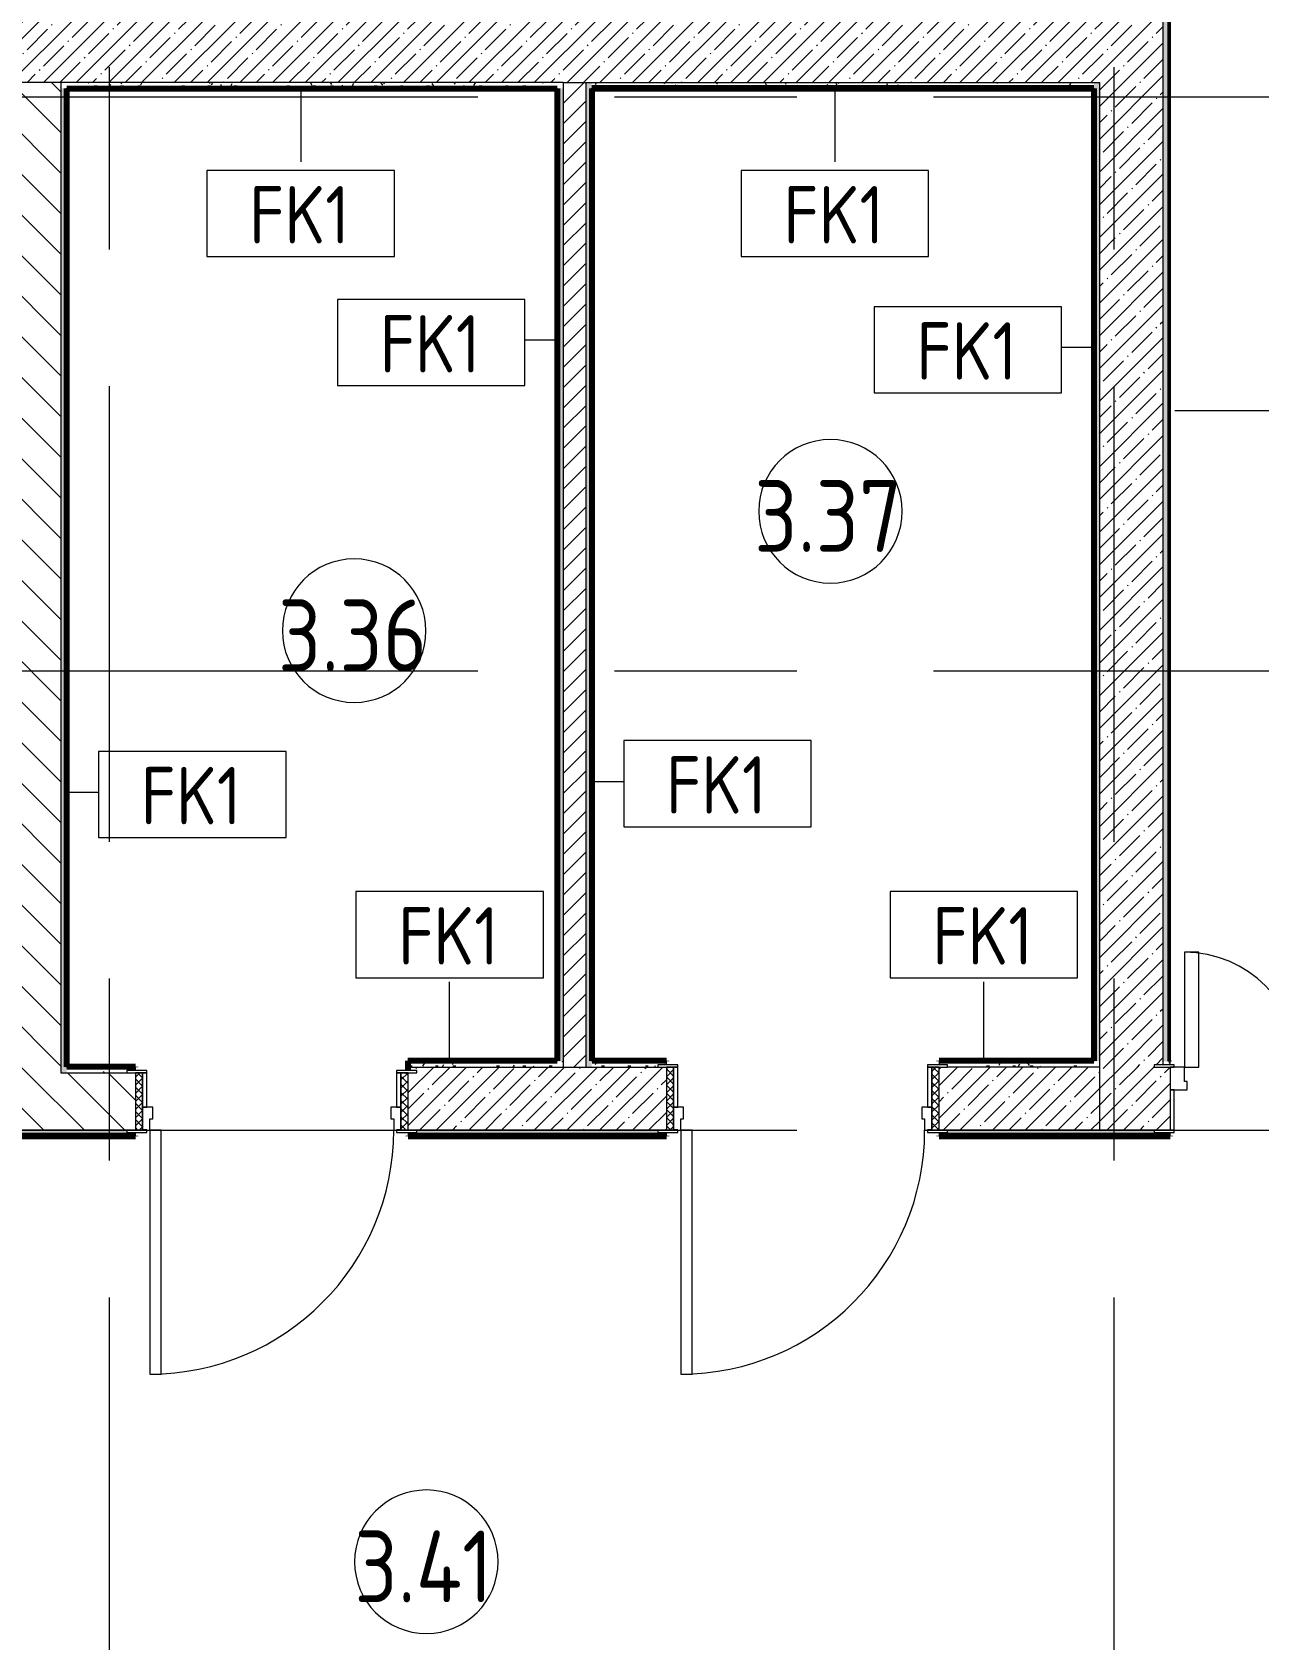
# Model space of a CAD drawing. Header units: millimetres. Extents: x 81469 to 279813, y -8553 to 29000.
# Drawn here: x 89090 to 93365, y 11624 to 17226 of the extents above; entities that cross this region are included whole.
import ezdxf

# ---------------------------------------------------------------- set-up
doc = ezdxf.new("R2010")
doc.units = ezdxf.units.MM
doc.linetypes.add('Осевая', pattern=[3175, 635, -476.25, 1587.5, -476.25])
for name, color, linetype, lineweight in [('A-AREA-IDEN', 7, 'Continuous', 9), ('A-DOOR', 7, 'Continuous', 9), ('A-DOOR-1', 7, 'Continuous', 13), ('A-DOOR-FRAM', 7, 'Continuous', 13), ('A-DOOR-FRAM-1', 7, 'Continuous', 9), ('A-WALL', 7, 'Continuous', 9), ('A-WALL-IDEN', 7, 'Continuous', 9), ('I-WALL', 7, 'Continuous', 9), ('Оси-2', 7, 'Осевая', 9)]:
    doc.layers.add(name, color=color, linetype=linetype, lineweight=lineweight)
for name, color, linetype, lineweight, true_color in [('A-WALL-2', 7, 'Continuous', 9, 0xff80c0), ('I-WALL-12', 5, 'Continuous', 53, 0x0000ff), ('I-WALL-4', 7, 'Continuous', 9, 0xc0c0c0), ('I-WALL-6', 5, 'Continuous', 50, 0x0000ff), ('I-WALL-8', 7, 'Continuous', 80, 0xff80c0)]:
    doc.layers.add(name, color=color, linetype=linetype, lineweight=lineweight, true_color=true_color)
doc.styles.add('GOST Common', font='GOST_Common.ttf', dxfattribs={"width": 0.9, "height": 250})
doc.styles.add('GOST Common_1', font='GOST_Common.ttf', dxfattribs={"width": 0.9, "height": 200})
pattern_1 = [(45, (0, 0), (-57.024626, 57.024626), []), (45, (57.025, 0), (-57.024626, 57.024626), [100.806, -20.161, 3.353, -16.808])]
pattern_2 = [(135, (0, 0), (-70.71068, -70.71068), [])]
pattern_3 = [(0, (0, 0), (121.92, 30.48), [10.058, -81.382, 10.058, -81.382, -487.68]), (0, (0, 0), (121.92, 30.48), [-182.88, 10.058, -172.822, 10.058, -81.382, -213.36]), (0, (0, 0), (121.92, 30.48), [-457.2, 10.058, -50.902, 10.058, -142.342]), (120, (45.72, 15.24), (-87.356454, 90.345817), [10.058, -81.382, 10.058, -81.382, -487.68]), (120, (45.72, 15.24), (-87.356454, 90.345817), [-182.88, 10.058, -172.822, 10.058, -81.382, -213.36]), (120, (45.72, 15.24), (-87.356454, 90.345817), [-457.2, 10.058, -50.902, 10.058, -142.342]), (240, (60.96, 76.2), (-34.563546, -120.825817), [10.058, -81.382, 10.058, -81.382, -487.68]), (240, (60.96, 76.2), (-34.563546, -120.825817), [-182.88, 10.058, -172.822, 10.058, -81.382, -213.36]), (240, (60.96, 76.2), (-34.563546, -120.825817), [-457.2, 10.058, -50.902, 10.058, -142.342])]

# ---------------------------------------------------------------- blocks, each defined once
blk = doc.blocks.new('110_Дверь_СКБ_2Ст - Д-1_л_Лестничная клетка EIS60 2-32142534-План отделки стен 3 этажа в осях 23-33')
at = {"layer": 'A-DOOR'}
for centre, radius, start, end in [((662.5, 110), 900, 90, 180), ((-637.5, 110), 400, 360, 90)]:
    blk.add_arc(centre, radius, start, end, dxfattribs=at)
at = {"layer": 'A-DOOR-1'}
for p, q in [((662.5, 1010), (612.5, 1010)), ((612.5, 1010), (612.5, 110)), ((662.5, 110), (662.5, 1010)), ((-637.5, 510), (-637.5, 110)), ((-587.5, 510), (-637.5, 510)), ((-587.5, 110), (-587.5, 510)), ((-637.5, 110), (-587.5, 110)), ((612.5, 110), (662.5, 110))]:
    blk.add_line(p, q, dxfattribs=at)
at = {"layer": 'A-DOOR-FRAM'}
for p, q in [((-672.5, 118), (-742.5, 118)), ((-742.5, 118), (-742.5, 110)), ((-672.5, 110), (-672.5, 118)), ((767.5, 118), (697.5, 118)), ((697.5, 118), (697.5, 110)), ((767.5, 110), (767.5, 118)), ((-742.5, 110), (-672.5, 110)), ((-637.5, 110), (-687.5, 110)), ((-687.5, 110), (-687.5, 30)), ((-637.5, 60), (-637.5, 110)), ((-627.5, 60), (-637.5, 60)), ((-627.5, 30), (-627.5, 60)), ((662.5, 60), (652.5, 60)), ((652.5, 60), (652.5, 30)), ((662.5, 110), (662.5, 60)), ((712.5, 110), (662.5, 110)), ((697.5, 110), (767.5, 110)), ((712.5, 30), (712.5, 110)), ((-687.5, 30), (-627.5, 30)), ((-672.5, 30), (-687.5, 30)), ((-687.5, 30), (-687.5, -110)), ((-672.5, -110), (-672.5, 30)), ((652.5, 30), (712.5, 30)), ((712.5, 30), (697.5, 30)), ((697.5, 30), (697.5, -110)), ((712.5, -110), (712.5, 30)), ((-672.5, -110), (-742.5, -110)), ((-742.5, -110), (-742.5, -118)), ((-687.5, -110), (-672.5, -110)), ((-672.5, -118), (-672.5, -110)), ((697.5, -110), (712.5, -110)), ((767.5, -110), (697.5, -110)), ((697.5, -110), (697.5, -118)), ((767.5, -118), (767.5, -110)), ((-742.5, -118), (-672.5, -118)), ((697.5, -118), (767.5, -118))]:
    blk.add_line(p, q, dxfattribs=at)
blk = doc.blocks.new('110_Дверь_СКБ_1Ст_Внутренняя1 - Д-8 950x2100h_охрана-32352528-План отделки стен 3 этажа в осях 23-33')
at = {"layer": 'A-DOOR'}
h = blk.add_hatch(dxfattribs=at)
h.set_pattern_fill('FP_10', color=256, style=0, pattern_type=2)
h.set_pattern_definition([(135, (1826.41, 174.685), (-14.14214, -14.14214), []), (225, (1826.41, 174.685), (14.14214, -14.14214), [])])
h.paths.add_polyline_path([(487.5, 110), (462.5, 110), (462.5, -110), (487.5, -110), (487.5, 105.2)])
at = {"layer": 'A-DOOR-FRAM-1'}
h = blk.add_hatch(dxfattribs=at)
h.set_pattern_fill('FP_11', color=256, style=0, pattern_type=2)
h.set_pattern_definition([(45, (-296.384, 174.685), (-14.1421, 14.1421), []), (135, (-296.384, 174.685), (-14.1421, -14.1421), [])])
h.paths.add_polyline_path([(-437.5, 110), (-462.5, 110), (-462.5, -110), (-437.5, -110), (-437.5, 105.2)])
at = {"layer": 'A-DOOR'}
blk.add_arc((437.5, 110), 850, 90, 180, dxfattribs=at)
at = {"layer": 'A-DOOR-1'}
for p, q in [((437.5, 960), (397.5, 960)), ((397.5, 960), (397.5, 110)), ((437.5, 110), (437.5, 960)), ((397.5, 110), (437.5, 110))]:
    blk.add_line(p, q, dxfattribs=at)
at = {"layer": 'A-DOOR-FRAM'}
for p, q in [((-422.5, 118), (-492.5, 118)), ((-492.5, 118), (-492.5, 110)), ((-422.5, 110), (-422.5, 118)), ((517.5, 118), (447.5, 118)), ((447.5, 118), (447.5, 110)), ((517.5, 110), (517.5, 118)), ((-492.5, 110), (-422.5, 110)), ((-437.5, 110), (-462.5, 110)), ((-462.5, 110), (-462.5, -110)), ((-412.5, 110), (-437.5, 110)), ((-437.5, 110), (-437.5, 30)), ((-437.5, -110), (-437.5, 110)), ((-422.5, 110), (-437.5, 110)), ((-437.5, 110), (-437.5, 109)), ((-437.5, 109), (-422.5, 109)), ((-422.5, 109), (-422.5, 110)), ((-412.5, 70), (-412.5, 110)), ((-402.5, 70), (-412.5, 70)), ((-402.5, 30), (-402.5, 70)), ((437.5, 70), (427.5, 70)), ((427.5, 70), (427.5, 30)), ((437.5, 110), (437.5, 70)), ((462.5, 110), (437.5, 110)), ((462.5, 110), (447.5, 110)), ((447.5, 110), (447.5, 109)), ((447.5, 110), (517.5, 110)), ((447.5, 109), (462.5, 109)), ((462.5, 30), (462.5, 110)), ((487.5, 110), (462.5, 110)), ((462.5, 110), (462.5, -110)), ((462.5, 109), (462.5, 110)), ((487.5, -110), (487.5, 110)), ((-437.5, 30), (-402.5, 30)), ((-422.5, 30), (-437.5, 30)), ((-437.5, 30), (-437.5, -110)), ((-422.5, -110), (-422.5, 30)), ((427.5, 30), (462.5, 30)), ((462.5, 30), (447.5, 30)), ((447.5, 30), (447.5, -110)), ((462.5, -110), (462.5, 30)), ((-422.5, -110), (-492.5, -110)), ((-492.5, -110), (-492.5, -118)), ((-462.5, -110), (-437.5, -110)), ((-437.5, -110), (-422.5, -110)), ((-422.5, -118), (-422.5, -110)), ((447.5, -110), (462.5, -110)), ((517.5, -110), (447.5, -110)), ((447.5, -110), (447.5, -118)), ((462.5, -110), (487.5, -110)), ((517.5, -118), (517.5, -110)), ((-492.5, -118), (-422.5, -118)), ((447.5, -118), (517.5, -118))]:
    blk.add_line(p, q, dxfattribs=at)
blk = doc.blocks.new('110_Дверь_СКБ_1Ст_Внутренняя1 - Д-8 950x2100h_охрана-31784688-План отделки стен 3 этажа в осях 23-33')
at = {"layer": 'A-DOOR'}
h = blk.add_hatch(dxfattribs=at)
h.set_pattern_fill('FP_6', color=256, style=0, pattern_type=2)
h.set_pattern_definition([(135, (1826.41, 164.685), (-14.14214, -14.14214), []), (225, (1826.41, 164.685), (14.14214, -14.14214), [])])
h.paths.add_polyline_path([(487.5, 100), (462.5, 100), (462.5, -100), (487.5, -100), (487.5, 95.2)])
at = {"layer": 'A-DOOR-FRAM-1'}
h = blk.add_hatch(dxfattribs=at)
h.set_pattern_fill('FP_7', color=256, style=0, pattern_type=2)
h.set_pattern_definition([(45, (-296.384, 164.685), (-14.1421, 14.1421), []), (135, (-296.384, 164.685), (-14.1421, -14.1421), [])])
h.paths.add_polyline_path([(-437.5, 100), (-462.5, 100), (-462.5, -100), (-437.5, -100), (-437.5, 95.2)])
at = {"layer": 'A-DOOR'}
blk.add_arc((437.5, 100), 850, 90, 180, dxfattribs=at)
at = {"layer": 'A-DOOR-1'}
for p, q in [((437.5, 950), (397.5, 950)), ((397.5, 950), (397.5, 100)), ((437.5, 100), (437.5, 950)), ((397.5, 100), (437.5, 100))]:
    blk.add_line(p, q, dxfattribs=at)
at = {"layer": 'A-DOOR-FRAM'}
for p, q in [((-422.5, 108), (-492.5, 108)), ((-492.5, 108), (-492.5, 100)), ((-492.5, 100), (-422.5, 100)), ((-437.5, 100), (-462.5, 100)), ((-462.5, 100), (-462.5, -100)), ((-412.5, 100), (-437.5, 100)), ((-437.5, 100), (-437.5, 20)), ((-437.5, -100), (-437.5, 100)), ((-422.5, 100), (-437.5, 100)), ((-437.5, 100), (-437.5, 99)), ((-437.5, 99), (-422.5, 99)), ((-422.5, 100), (-422.5, 108)), ((-422.5, 99), (-422.5, 100)), ((-412.5, 60), (-412.5, 100)), ((-402.5, 60), (-412.5, 60)), ((-402.5, 20), (-402.5, 60)), ((437.5, 60), (427.5, 60)), ((427.5, 60), (427.5, 20)), ((437.5, 100), (437.5, 60)), ((462.5, 100), (437.5, 100)), ((517.5, 108), (447.5, 108)), ((447.5, 108), (447.5, 100)), ((462.5, 100), (447.5, 100)), ((447.5, 100), (447.5, 99)), ((447.5, 100), (517.5, 100)), ((447.5, 99), (462.5, 99)), ((462.5, 20), (462.5, 100)), ((487.5, 100), (462.5, 100)), ((462.5, 100), (462.5, -100)), ((462.5, 99), (462.5, 100)), ((487.5, -100), (487.5, 100)), ((517.5, 100), (517.5, 108)), ((-437.5, 20), (-402.5, 20)), ((-422.5, 20), (-437.5, 20)), ((-437.5, 20), (-437.5, -100)), ((-422.5, -100), (-422.5, 20)), ((427.5, 20), (462.5, 20)), ((462.5, 20), (447.5, 20)), ((447.5, 20), (447.5, -100)), ((462.5, -100), (462.5, 20)), ((-422.5, -100), (-492.5, -100)), ((-492.5, -100), (-492.5, -108)), ((-492.5, -108), (-422.5, -108)), ((-462.5, -100), (-437.5, -100)), ((-437.5, -100), (-422.5, -100)), ((-422.5, -108), (-422.5, -100)), ((447.5, -100), (462.5, -100)), ((517.5, -100), (447.5, -100)), ((447.5, -100), (447.5, -108)), ((447.5, -108), (517.5, -108)), ((462.5, -100), (487.5, -100)), ((517.5, -108), (517.5, -100))]:
    blk.add_line(p, q, dxfattribs=at)
blk = doc.blocks.new('Марка_Помещения - Номер-25198446-План отделки стен 3 этажа в осях 23-33')
at = {"layer": 'A-AREA-IDEN'}
for start, end in [(360, 180), (180, 360)]:
    blk.add_arc((0, 0), 2.5, start, end, dxfattribs=at)
blk = doc.blocks.new('М_стена_0001 - Типоразмер_без рамки-25382661-План отделки стен 3 этажа в осях 23-33')
at = {"layer": 'A-WALL-IDEN'}
for p, q in [((3.258, 1.523), (-3.273, 1.523)), ((-3.273, 1.523), (-3.273, -1.477)), ((3.258, -1.477), (3.258, 1.523)), ((-3.273, -1.477), (3.258, -1.477))]:
    blk.add_line(p, q, dxfattribs=at)

msp = doc.modelspace()

# ---------------------------------------------------------------- hatches: boundary and pattern name
at = {"layer": 'I-WALL'}
h = msp.add_hatch(dxfattribs=at)
h.set_pattern_fill('FP_35', color=256, style=0, pattern_type=2)
h.set_pattern_definition(pattern_3)
h.paths.add_polyline_path([(93050, 13640), (93050, 21150), (93030, 21150), (93030, 13640)])
h = msp.add_hatch(dxfattribs=at)
h.set_pattern_fill('FP_1', color=256, style=0, pattern_type=2)
h.set_pattern_definition(pattern_1)
h.paths.add_polyline_path([(92810, 13620), (93000, 13620), (93000, 13628), (93030, 13628), (93030, 17350), (92810, 17350), (92810, 13640)])
h = msp.add_hatch(dxfattribs=at)
h.set_pattern_fill('FP_1', color=256, style=0, pattern_type=2)
h.set_pattern_definition(pattern_1)
h.paths.add_polyline_path([(91040, 17050), (92810, 17050), (92810, 17270), (86490, 17270), (86490, 17050), (91020, 17050)])
h = msp.add_hatch(dxfattribs=at)
h.set_pattern_fill('FP_4', color=256, style=0, pattern_type=2)
h.set_pattern_definition(pattern_2)
h.paths.add_polyline_path([(89190, 13600), (89190, 17050), (88990, 17050), (88990, 13600)])
h = msp.add_hatch(dxfattribs=at)
h.set_pattern_fill('FP_35', color=256, style=0, pattern_type=2)
h.set_pattern_definition(pattern_3)
h.paths.add_polyline_path([(90940, 17030), (90940, 17050), (89190, 17050), (89190, 17030), (90920, 17030)])
h = msp.add_hatch(dxfattribs=at)
h.set_pattern_fill('FP_35', color=256, style=0, pattern_type=2)
h.set_pattern_definition(pattern_3)
h.paths.add_polyline_path([(89210, 13600), (89210, 17030), (89190, 17030), (89190, 13600)])
h = msp.add_hatch(dxfattribs=at)
h.set_pattern_fill('FP_35', color=256, style=0, pattern_type=2)
h.set_pattern_definition(pattern_3)
h.paths.add_polyline_path([(90940, 13640), (90940, 17030), (90920, 17030), (90920, 13640)])
h = msp.add_hatch(dxfattribs=at)
h.set_pattern_fill('FP_5', color=256, style=0, pattern_type=2)
h.set_pattern_definition([(45, (0, 0), (-35.35534, 35.35534), [])])
h.paths.add_polyline_path([(90940, 13620), (91020, 13620), (91020, 17050), (90940, 17050), (90940, 13640)])
h = msp.add_hatch(dxfattribs=at)
h.set_pattern_fill('FP_35', color=256, style=0, pattern_type=2)
h.set_pattern_definition(pattern_3)
h.paths.add_polyline_path([(91040, 13620), (91040, 17050), (91020, 17050), (91020, 13620)])
h = msp.add_hatch(dxfattribs=at)
h.set_pattern_fill('FP_35', color=256, style=0, pattern_type=2)
h.set_pattern_definition(pattern_3)
h.paths.add_polyline_path([(91040, 17030), (92790, 17030), (92790, 17050), (91040, 17050)])
h = msp.add_hatch(dxfattribs=at)
h.set_pattern_fill('FP_35', color=256, style=0, pattern_type=2)
h.set_pattern_definition(pattern_3)
h.paths.add_polyline_path([(92790, 13640), (92810, 13640), (92810, 17050), (92790, 17050), (92790, 13641)])
h = msp.add_hatch(dxfattribs=at)
h.set_pattern_fill('FP_35', color=256, style=0, pattern_type=2)
h.set_pattern_definition(pattern_3)
h.paths.add_polyline_path([(89210, 13600), (89420, 13600), (89420, 13608), (89450, 13608), (89450, 13620), (89210, 13620)])
h = msp.add_hatch(dxfattribs=at)
h.set_pattern_fill('FP_1', color=256, style=0, pattern_type=2)
h.set_pattern_definition(pattern_1)
h.paths.add_polyline_path([(90430, 13400), (91300, 13400), (91300, 13620), (90399, 13620), (90400, 13608), (90430, 13608), (90430, 13600), (90400, 13600), (90400, 13400)])
h.paths.add_polyline_path([(92250, 13400), (92810, 13400), (92810, 13620), (92250, 13620), (92250, 13404.8)])
h = msp.add_hatch(dxfattribs=at)
h.set_pattern_fill('FP_35', color=256, style=0, pattern_type=2)
h.set_pattern_definition(pattern_3)
h.paths.add_polyline_path([(90940, 13620), (90940, 13640), (90400, 13640), (90400, 13620)])
h = msp.add_hatch(dxfattribs=at)
h.set_pattern_fill('FP_35', color=256, style=0, pattern_type=2)
h.set_pattern_definition(pattern_3)
h.paths.add_polyline_path([(91270, 13620), (91270, 13628), (91300, 13628), (91300, 13640), (91040, 13640), (91040, 13620)])
h.paths.add_polyline_path([(92810, 13620), (92810, 13640), (92250, 13640), (92250, 13628), (92280, 13628), (92280, 13620)])
h = msp.add_hatch(dxfattribs=at)
h.set_pattern_fill('FP_1', color=256, style=0, pattern_type=2)
h.set_pattern_definition(pattern_1)
h.paths.add_polyline_path([(92810, 13400), (93055, 13400), (93055, 13620), (92810, 13620), (92810, 13404.8)])
h.paths.add_polyline_path([(94510, 13400), (94800, 13400), (94800, 13620), (94455, 13620), (94455, 13400)])
h = msp.add_hatch(dxfattribs=at)
h.set_pattern_fill('FP_35', color=256, style=0, pattern_type=2)
h.set_pattern_definition(pattern_3)
h.paths.add_polyline_path([(94580, 13620), (94580, 13640), (94455, 13640), (94455, 13628), (94510, 13628), (94510, 13620)])
h.paths.add_polyline_path([(93055, 13628), (93055, 13640), (93030, 13640), (93030, 13628), (93053, 13628)])
h = msp.add_hatch(dxfattribs=at)
h.set_pattern_fill('FP_4', color=256, style=0, pattern_type=2)
h.set_pattern_definition(pattern_2)
h.paths.add_polyline_path([(85080, 13400), (85110, 13400), (85110, 13600), (84970, 13600), (84970, 13400), (84990, 13400)])
h.paths.add_polyline_path([(86090, 13400), (86618.4, 13400), (86618.4, 13600), (86060, 13600), (86060, 13400)])
h.paths.add_polyline_path([(87318.4, 13400), (87500, 13400), (87500, 13600), (87318.4, 13600), (87318.4, 13404.8)])
h.paths.add_polyline_path([(89420, 13400), (89450, 13400), (89450, 13600), (88200, 13600), (88200, 13400)])
h = msp.add_hatch(dxfattribs=at)
h.set_pattern_fill('FP_35', color=256, style=0, pattern_type=2)
h.set_pattern_definition(pattern_3)
h.paths.add_polyline_path([(97520, 13380), (97800, 13380), (97800, 13400), (97520, 13400)])
h.paths.add_polyline_path([(88200, 13380), (89450, 13380), (89450, 13392), (89420, 13392), (89420, 13400), (88200, 13400)])
h.paths.add_polyline_path([(85110, 13380), (85110, 13392), (85080, 13392), (85080, 13400), (84990, 13400), (84991, 13380), (85080, 13380)])
h.paths.add_polyline_path([(96650, 13380), (96820, 13380), (96820, 13400), (96650, 13400), (96650, 13392), (96595, 13392), (96595, 13380)])
h.paths.add_polyline_path([(87500, 13380), (87500, 13400), (87318.4, 13400), (87318.4, 13380), (87374.1, 13380)])
h.paths.add_polyline_path([(86090, 13380), (86618.4, 13380), (86618.4, 13400), (86090, 13400), (86090, 13392), (86060, 13392), (86060, 13380)])
h.paths.add_polyline_path([(94455, 13380), (95195, 13380), (95195, 13392), (95140, 13392), (95140, 13400), (94510, 13400), (94510, 13392), (94455, 13392)])
h.paths.add_polyline_path([(90400, 13380), (91300, 13380), (91300, 13392), (91270, 13392), (91270, 13400), (90430, 13399.3), (90430, 13392), (90400, 13392)])
h.paths.add_polyline_path([(92280, 13380), (93055, 13380), (93055, 13392), (93000, 13392), (93000, 13400), (92280, 13399.3), (92280, 13392), (92250, 13392), (92250, 13380)])

# ---------------------------------------------------------------- linework, layer by layer
at = {"layer": 'A-WALL'}
for p, q in [((93030, 17350), (93030, 13628)), ((89190, 17050), (89190, 13600)), ((89210, 17030), (90920, 17030)), ((89210, 13620), (89210, 17030)), ((90940, 17050), (92810, 17050)), ((90940, 17050), (90940, 13620)), ((91040, 17029), (91040, 17030)), ((92790, 17030), (92790, 13640)), ((92810, 13620), (92810, 17050)), ((89211, 13620), (89210, 13620)), ((90399, 13620), (90400, 13620)), ((90920, 13641), (90920, 13640)), ((90940, 13620), (91270, 13620)), ((91041, 13640), (91040, 13640)), ((92790, 13640), (92250, 13640)), ((92810, 13620), (92280, 13620)), ((89190, 13600), (89420, 13600))]:
    msp.add_line(p, q, dxfattribs=at)
at = {"layer": 'A-WALL-2'}
for p, q in [((90920, 13641), (90920, 17030)), ((91040, 17029), (91040, 13640)), ((89211, 13620), (89450, 13620)), ((90400, 13640), (90920, 13640)), ((91041, 13640), (91300, 13640))]:
    msp.add_line(p, q, dxfattribs=at)
at = {"layer": 'A-WALL-IDEN'}
for p, q in [((90025.7, 17029.5), (90025.7, 16773.7)), ((91887.4, 17029.5), (91887.4, 16773.7)), ((90919.5, 16152), (90807, 16152)), ((92789.5, 16127), (92677, 16127)), ((93071.8, 15906.9), (93404.3, 15906.9)), ((89210.5, 14577.7), (89321.4, 14577.7)), ((91040.5, 14615.2), (91151.4, 14615.2)), ((90544.8, 13640.5), (90544.8, 13917.2)), ((92406, 13640.5), (92406, 13917.2))]:
    msp.add_line(p, q, dxfattribs=at)
at = {"layer": 'I-WALL-12'}
for p, q in [((93055, 13641), (93051, 13641)), ((93051, 13641), (93051, 13640)), ((93051, 13640), (93055, 13640)), ((93055, 13640), (93055, 13641))]:
    msp.add_line(p, q, dxfattribs=at)
at = {"layer": 'I-WALL-4'}
for p, q in [((93050, 13640), (93050, 21130)), ((90940, 17050), (86490, 17050)), ((91020, 13620), (91020, 17050)), ((89450, 13608), (89450, 13620)), ((90400, 13640), (90400, 13620)), ((90400, 13620), (90940, 13620)), ((91300, 13628), (91300, 13640)), ((92250, 13640), (92250, 13628)), ((92810, 13400), (92810, 13620)), ((93051, 13640), (93050, 13640)), ((93055, 13628), (93055, 13640)), ((88200, 13400), (89420, 13400)), ((89420, 13400), (88200, 13400)), ((89450, 13380), (89450, 13392)), ((90400, 13392), (90400, 13380)), ((90430, 13400), (91270, 13400)), ((91270, 13400), (90430, 13400)), ((91300, 13380), (91300, 13392)), ((92250, 13392), (92250, 13380)), ((92280, 13400), (92810, 13400)), ((93000, 13400), (92280, 13400)), ((93055, 13380), (93055, 13392))]:
    msp.add_line(p, q, dxfattribs=at)
at = {"layer": 'I-WALL-6'}
for p, q in [((93051.5, 13640), (93051.5, 21129)), ((93052.5, 21129), (93052.5, 13640))]:
    msp.add_line(p, q, dxfattribs=at)
at = {"layer": 'I-WALL-8'}
for p, q in [((89211, 13621), (89211, 17029)), ((89211, 17029), (90919, 17029)), ((90919, 17029), (90919, 13641)), ((92790, 17030), (91040, 17030)), ((91041, 17029), (92789, 17029)), ((91041, 13641), (91041, 17029)), ((92789, 17029), (92789, 13641)), ((89450, 13621), (89211, 13621)), ((89450, 13620), (89450, 13621)), ((90399, 13641), (90399, 13608)), ((90919, 13641), (90399, 13641)), ((90400, 13620), (90400, 13640)), ((91300, 13641), (91041, 13641)), ((91300, 13640), (91300, 13641)), ((92789, 13641), (92250, 13641)), ((92250, 13641), (92250, 13640)), ((89450, 13380), (88200, 13380)), ((88200, 13379), (89450, 13379)), ((89450, 13379), (89450, 13380)), ((91300, 13380), (90400, 13380)), ((90400, 13380), (90400, 13379)), ((90400, 13379), (91300, 13379)), ((91300, 13379), (91300, 13380)), ((93055, 13380), (92250, 13380)), ((92250, 13380), (92250, 13379)), ((92250, 13379), (93055, 13379)), ((93055, 13379), (93055, 13380))]:
    msp.add_line(p, q, dxfattribs=at)
at = {"layer": 'Оси-2'}
for p, q in [((89360, 593.7), (89360, 19415.1)), ((92860, 593.7), (92860, 19415.1)), ((84769.4, 17000), (122510, 17000)), ((84769.4, 15000), (121910, 15000)), ((84769.4, 13400), (121910, 13400))]:
    msp.add_line(p, q, dxfattribs=at)

# ---------------------------------------------------------------- block references
at = {"layer": 'A-AREA-IDEN', "xscale": 99.99999999999993, "yscale": 99.99999999999993, "zscale": 99.99999999999993}
for p in [(91871.7, 15556.1), (90212.1, 15140.2), (90463.6, 11896.3)]:
    msp.add_blockref('Марка_Помещения - Номер-25198446-План отделки стен 3 этажа в осях 23-33', p, dxfattribs=at)
at = {"layer": 'A-DOOR'}
msp.add_blockref('110_Дверь_СКБ_2Ст - Д-1_л_Лестничная клетка EIS60 2-32142534-План отделки стен 3 этажа в осях 23-33', (93742.5, 13510), dxfattribs=at)
at = {"layer": 'A-DOOR', "rotation": 180}
for name, p in [('110_Дверь_СКБ_1Ст_Внутренняя1 - Д-8 950x2100h_охрана-32352528-План отделки стен 3 этажа в осях 23-33', (91787.5, 13510)), ('110_Дверь_СКБ_1Ст_Внутренняя1 - Д-8 950x2100h_охрана-31784688-План отделки стен 3 этажа в осях 23-33', (89937.5, 13500))]:
    msp.add_blockref(name, p, dxfattribs=at)
at = {"layer": 'A-WALL-IDEN', "xscale": 99.99999999999993, "yscale": 99.99999999999993, "zscale": 99.99999999999993}
for p in [(90026.4, 16591.2), (91888.1, 16591.2), (90481.2, 16141.6), (92351.2, 16116.6), (91478.8, 14604.7), (89648.8, 14567.2), (90545.6, 14078.8), (92406.8, 14078.8)]:
    msp.add_blockref('М_стена_0001 - Типоразмер_без рамки-25382661-План отделки стен 3 этажа в осях 23-33', p, dxfattribs=at)

# ---------------------------------------------------------------- texts
at = {"layer": 'A-AREA-IDEN', "char_height": 250, "attachment_point": 1, "style": 'GOST Common'}
for s, insert, width in [('3.37', (91606, 15664.7), 663.797), ('3.36', (89946.4, 15248.8), 663.797), ('3.41', (90212.7, 12004.9), 627.721)]:
    msp.add_mtext(s, dxfattribs=dict(at, insert=insert, width=width))
at = {"layer": 'A-WALL-IDEN', "char_height": 200, "width": 447.342, "attachment_point": 1, "style": 'GOST Common_1'}
for insert in [(89846.2, 16689.2), (91707.9, 16689.2), (90301, 16239.6), (92171, 16214.6), (91298.5, 14702.7), (89468.5, 14665.3), (90365.4, 14176.8), (92226.6, 14176.8)]:
    msp.add_mtext('FK1', dxfattribs=dict(at, insert=insert))

doc.saveas('drawing.dxf')
